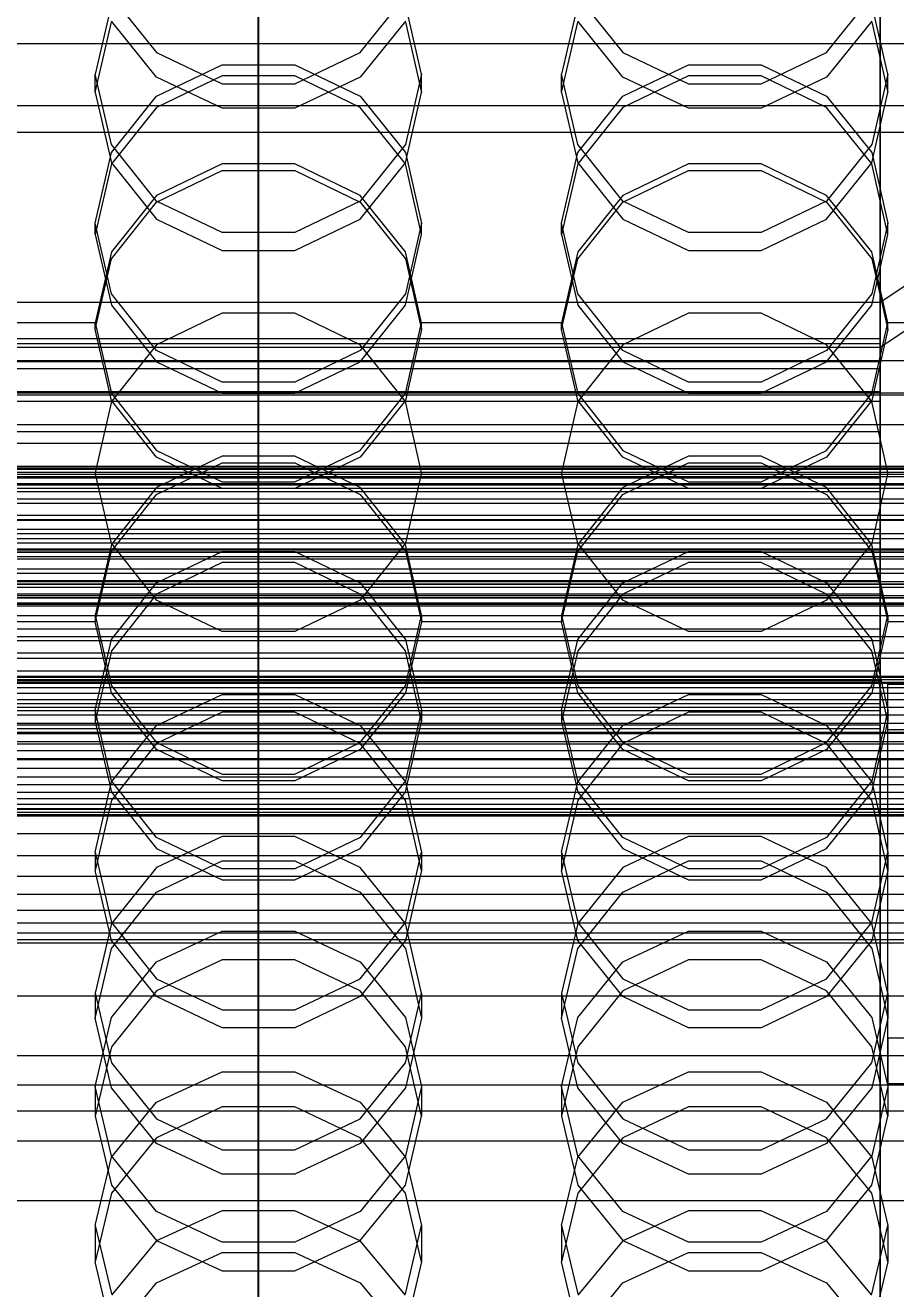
# Model space of a CAD drawing. Header units: millimetres. Extents: x -1970 to 34302, y -65268 to 6837.
# Drawn here: x 20 to 132, y -34380 to -34217.5 of the extents above; entities that cross this region are included whole.
import ezdxf

# ---------------------------------------------------------------- set-up
doc = ezdxf.new("R2010")
doc.units = ezdxf.units.MM
for name, color, linetype, lineweight in [('COTAS_O', 1, 'Continuous', 0), ('frontal_briquetadora', 7, 'Continuous', 0), ('frontal_C01', 7, 'Continuous', 0), ('frontal_C02', 7, 'Continuous', 0), ('frontal_tolva', 7, 'Continuous', 0)]:
    doc.layers.add(name, color=color, linetype=linetype, lineweight=lineweight)
doc.dimstyles.new('R19_100', dxfattribs={"dimtxt": 250, "dimasz": 150, "dimexe": 150, "dimexo": 80, "dimgap": 100, "dimtad": 1, "dimtih": 1, "dimtoh": 1, "dimdsep": 46, "dimcen": 0.09, "dimadec": 0, "dimazin": 0, "dimtfac": 1, "dimtdec": 4, "dimtofl": 0, "dimtmove": 0, "dimatfit": 3, "dimfxl": 1, "dimtolj": 1, "dimtzin": 0, "dimarcsym": 0})

# ---------------------------------------------------------------- blocks, each defined once
blk = doc.blocks.new('*D35')
at = {"layer": 'COTAS_O', "color": 0, "lineweight": -2, "transparency": 16777216}
for p, q in [((-1725, -34320), (-1725, -33550)), ((1725, -34320), (1725, -33550)), ((-1575, -33700), (1575, -33700))]:
    blk.add_line(p, q, dxfattribs=at)
at = {"layer": 'COTAS_O', "color": 0, "transparency": 16777216}
for points in [[(-1575, -33675), (-1575, -33725), (-1725, -33700)], [(1575, -33675), (1575, -33725), (1725, -33700)]]:
    blk.add_solid(points, dxfattribs=at)
at = {"layer": 'Defpoints', "color": 0, "transparency": 16777216}
for p in [(1725, -33700), (-1725, -34400), (1725, -34400)]:
    blk.add_point(p, dxfattribs=at)
blk = doc.blocks.new('*D38')
at = {"layer": 'COTAS_O', "color": 0, "lineweight": -2, "transparency": 16777216}
for p, q in [((-570, -33700), (200, -33700)), ((50, -34750), (50, -33850)), ((-570, -34900), (200, -34900))]:
    blk.add_line(p, q, dxfattribs=at)
at = {"layer": 'COTAS_O', "color": 0, "transparency": 16777216}
for points in [[(25, -33850), (75, -33850), (50, -33700)], [(25, -34750), (75, -34750), (50, -34900)]]:
    blk.add_solid(points, dxfattribs=at)
at = {"layer": 'Defpoints', "color": 0, "transparency": 16777216}
for p in [(-650, -33700), (50, -33700), (-650, -34900)]:
    blk.add_point(p, dxfattribs=at)
blk = doc.blocks.new('*D39')
at = {"layer": 'COTAS_O', "color": 0, "lineweight": -2, "transparency": 16777216}
for p, q in [((-650, -34820), (-650, -34050)), ((650, -34820), (650, -34050)), ((-500, -34200), (500, -34200))]:
    blk.add_line(p, q, dxfattribs=at)
at = {"layer": 'COTAS_O', "color": 0, "transparency": 16777216}
for points in [[(-500, -34175), (-500, -34225), (-650, -34200)], [(500, -34175), (500, -34225), (650, -34200)]]:
    blk.add_solid(points, dxfattribs=at)
at = {"layer": 'Defpoints', "color": 0, "transparency": 16777216}
for p in [(650, -34200), (-650, -34900), (650, -34900)]:
    blk.add_point(p, dxfattribs=at)

msp = doc.modelspace()

# ---------------------------------------------------------------- linework, layer by layer
at = {"layer": 'frontal_briquetadora'}
for p, q in [((31.08, -34213.765), (36.906, -34220.995)), ((63.094, -34220.995), (68.92, -34213.765)), ((91.08, -34213.765), (96.906, -34220.995)), ((123.094, -34220.995), (128.92, -34213.765)), ((31.08, -34214.781), (29, -34223.801)), ((71, -34223.801), (68.92, -34214.78)), ((91.08, -34214.781), (89, -34223.801)), ((131, -34223.801), (128.92, -34214.78)), ((29, -34226.151), (31.08, -34217.117)), ((36.907, -34224.156), (31.08, -34216.967)), ((68.92, -34216.967), (63.093, -34224.156)), ((68.92, -34217.117), (71, -34226.151)), ((89, -34226.151), (91.08, -34217.117)), ((96.907, -34224.156), (91.08, -34216.967)), ((128.92, -34216.967), (123.093, -34224.156)), ((128.92, -34217.117), (131, -34226.151)), ((36.906, -34220.995), (45.326, -34225.019)), ((54.674, -34225.019), (63.094, -34220.995)), ((96.906, -34220.995), (105.326, -34225.019)), ((114.674, -34225.019), (123.094, -34220.995)), ((31.08, -34232.849), (29, -34223.801)), ((29, -34226.151), (29, -34223.801)), ((36.906, -34226.61), (45.326, -34222.584)), ((45.327, -34224.011), (36.907, -34228.052)), ((45.326, -34222.584), (54.674, -34222.584)), ((54.673, -34224.011), (45.327, -34224.011)), ((63.093, -34228.052), (54.673, -34224.011)), ((54.674, -34222.584), (63.094, -34226.61)), ((71, -34223.801), (68.92, -34232.849)), ((71, -34226.151), (71, -34223.801)), ((91.08, -34232.849), (89, -34223.801)), ((89, -34226.151), (89, -34223.801)), ((96.906, -34226.61), (105.326, -34222.584)), ((105.327, -34224.011), (96.907, -34228.052)), ((105.326, -34222.584), (114.674, -34222.584)), ((114.673, -34224.011), (105.327, -34224.011)), ((123.093, -34228.052), (114.673, -34224.011)), ((114.674, -34222.584), (123.094, -34226.61)), ((131, -34223.801), (128.92, -34232.849)), ((131, -34226.151), (131, -34223.801)), ((45.327, -34228.146), (36.907, -34224.156)), ((45.326, -34225.019), (54.674, -34225.019)), ((63.093, -34224.156), (54.673, -34228.146)), ((105.327, -34228.146), (96.907, -34224.156)), ((105.326, -34225.019), (114.674, -34225.019)), ((123.093, -34224.156), (114.673, -34228.146)), ((29, -34226.151), (31.08, -34235.184)), ((31.08, -34233.872), (36.906, -34226.61)), ((63.094, -34226.61), (68.92, -34233.872)), ((68.92, -34235.184), (71, -34226.151)), ((89, -34226.151), (91.08, -34235.184)), ((91.08, -34233.872), (96.906, -34226.61)), ((123.094, -34226.61), (128.92, -34233.872)), ((128.92, -34235.184), (131, -34226.151)), ((36.907, -34228.052), (31.08, -34235.335)), ((54.673, -34228.146), (45.327, -34228.146)), ((68.92, -34235.335), (63.093, -34228.052)), ((96.907, -34228.052), (91.08, -34235.335)), ((114.673, -34228.146), (105.327, -34228.146)), ((128.92, -34235.335), (123.093, -34228.052)), ((36.906, -34240.124), (31.08, -34232.849)), ((68.92, -34232.849), (63.094, -34240.124)), ((96.906, -34240.124), (91.08, -34232.849)), ((128.92, -34232.849), (123.094, -34240.124)), ((29, -34242.945), (31.08, -34233.872)), ((31.08, -34235.335), (29, -34244.416)), ((31.08, -34235.184), (36.907, -34242.429)), ((45.326, -34235.331), (36.906, -34239.371)), ((54.674, -34235.331), (45.326, -34235.331)), ((63.094, -34239.371), (54.674, -34235.331)), ((63.093, -34242.429), (68.92, -34235.184)), ((68.92, -34233.872), (71, -34242.945)), ((71, -34244.416), (68.92, -34235.335)), ((89, -34242.945), (91.08, -34233.872)), ((91.08, -34235.335), (89, -34244.416)), ((91.08, -34235.184), (96.907, -34242.429)), ((105.326, -34235.331), (96.906, -34239.371)), ((114.674, -34235.331), (105.326, -34235.331)), ((123.094, -34239.371), (114.674, -34235.331)), ((123.093, -34242.429), (128.92, -34235.184)), ((128.92, -34233.872), (131, -34242.945)), ((131, -34244.416), (128.92, -34235.335)), ((36.907, -34240.238), (45.327, -34236.188)), ((45.327, -34236.188), (54.673, -34236.188)), ((54.673, -34236.188), (63.093, -34240.238)), ((96.907, -34240.238), (105.327, -34236.188)), ((105.327, -34236.188), (114.673, -34236.188)), ((114.673, -34236.188), (123.093, -34240.238)), ((36.906, -34239.371), (31.08, -34246.657)), ((31.08, -34247.536), (36.907, -34240.238)), ((45.326, -34244.169), (36.906, -34240.124)), ((63.094, -34240.124), (54.674, -34244.169)), ((63.093, -34240.238), (68.92, -34247.536)), ((68.92, -34246.657), (63.094, -34239.371)), ((96.906, -34239.371), (91.08, -34246.657)), ((91.08, -34247.536), (96.907, -34240.238)), ((105.326, -34244.169), (96.906, -34240.124)), ((123.094, -34240.124), (114.674, -34244.169)), ((123.093, -34240.238), (128.92, -34247.536)), ((128.92, -34246.657), (123.094, -34239.371)), ((31.08, -34252.035), (29, -34242.945)), ((29, -34244.416), (29, -34242.945)), ((36.907, -34242.429), (45.327, -34246.449)), ((54.673, -34246.449), (63.093, -34242.429)), ((71, -34242.945), (68.92, -34252.036)), ((71, -34244.416), (71, -34242.945)), ((91.08, -34252.035), (89, -34242.945)), ((89, -34244.416), (89, -34242.945)), ((96.907, -34242.429), (105.327, -34246.449)), ((114.673, -34246.449), (123.093, -34242.429)), ((131, -34242.945), (128.92, -34252.036)), ((131, -34244.416), (131, -34242.945)), ((29, -34244.416), (31.08, -34253.497)), ((54.674, -34244.169), (45.326, -34244.169)), ((68.92, -34253.497), (71, -34244.416)), ((89, -34244.416), (91.08, -34253.497)), ((114.674, -34244.169), (105.326, -34244.169)), ((128.92, -34253.497), (131, -34244.416)), ((31.08, -34246.657), (29, -34255.753)), ((45.327, -34246.449), (54.673, -34246.449)), ((71, -34255.753), (68.92, -34246.657)), ((91.08, -34246.657), (89, -34255.753)), ((105.327, -34246.449), (114.673, -34246.449)), ((131, -34255.753), (128.92, -34246.657)), ((29, -34256.636), (31.08, -34247.536)), ((68.92, -34247.536), (71, -34256.636)), ((89, -34256.636), (91.08, -34247.536)), ((128.92, -34247.536), (131, -34256.636)), ((36.906, -34259.336), (31.08, -34252.035)), ((68.92, -34252.036), (63.094, -34259.336)), ((96.906, -34259.336), (91.08, -34252.035)), ((128.92, -34252.036), (123.094, -34259.336)), ((31.08, -34253.497), (36.907, -34260.779)), ((45.326, -34254.527), (36.906, -34258.582)), ((54.674, -34254.527), (45.326, -34254.527)), ((63.094, -34258.582), (54.674, -34254.527)), ((63.093, -34260.779), (68.92, -34253.497)), ((91.08, -34253.497), (96.907, -34260.779)), ((105.326, -34254.527), (96.906, -34258.582)), ((114.674, -34254.527), (105.326, -34254.527)), ((123.094, -34258.582), (114.674, -34254.527)), ((123.093, -34260.779), (128.92, -34253.497)), ((29, -34255.753), (11, -34255.753)), ((29, -34256.636), (29, -34255.753)), ((29, -34255.753), (31.08, -34264.86)), ((68.92, -34264.86), (71, -34255.753)), ((71, -34256.636), (71, -34255.753)), ((89, -34255.753), (71, -34255.753)), ((89, -34256.636), (89, -34255.753)), ((89, -34255.753), (91.08, -34264.86)), ((128.92, -34264.86), (131, -34255.753)), ((131, -34256.636), (131, -34255.753)), ((149, -34255.753), (131, -34255.753)), ((31.08, -34265.737), (29, -34256.636)), ((71, -34256.636), (68.92, -34265.737)), ((91.08, -34265.737), (89, -34256.636)), ((131, -34256.636), (128.92, -34265.737)), ((36.906, -34258.582), (31.08, -34265.888)), ((45.326, -34263.393), (36.906, -34259.336)), ((63.094, -34259.336), (54.674, -34263.393)), ((68.92, -34265.888), (63.094, -34258.582)), ((96.906, -34258.582), (91.08, -34265.888)), ((105.326, -34263.393), (96.906, -34259.336)), ((123.094, -34259.336), (114.674, -34263.393)), ((128.92, -34265.888), (123.094, -34258.582)), ((-160, -34260.611), (200, -34260.611)), ((36.907, -34260.779), (45.327, -34264.821)), ((54.673, -34264.821), (63.093, -34260.779)), ((96.907, -34260.779), (105.327, -34264.821)), ((114.673, -34264.821), (123.093, -34260.779)), ((54.674, -34263.393), (45.326, -34263.393)), ((114.674, -34263.393), (105.326, -34263.393)), ((-160, -34265.027), (200, -34265.027)), ((31.08, -34265.888), (29, -34275)), ((31.08, -34264.86), (36.906, -34272.168)), ((36.907, -34273.035), (31.08, -34265.737)), ((45.327, -34264.821), (54.673, -34264.821)), ((68.92, -34265.737), (63.093, -34273.035)), ((63.094, -34272.168), (68.92, -34264.86)), ((71, -34275), (68.92, -34265.888)), ((91.08, -34265.888), (89, -34275)), ((91.08, -34264.86), (96.906, -34272.168)), ((96.907, -34273.035), (91.08, -34265.737)), ((105.327, -34264.821), (114.673, -34264.821)), ((128.92, -34265.737), (123.093, -34273.035)), ((123.094, -34272.168), (128.92, -34264.86)), ((131, -34275), (128.92, -34265.888)), ((200, -34268.884), (-160, -34268.884)), ((36.906, -34272.168), (45.326, -34276.228)), ((54.674, -34276.228), (63.094, -34272.168)), ((96.906, -34272.168), (105.326, -34276.228)), ((114.674, -34276.228), (123.094, -34272.168)), ((36.906, -34277.832), (45.326, -34273.772)), ((45.327, -34272.915), (36.907, -34276.965)), ((45.327, -34277.085), (36.907, -34273.035)), ((45.326, -34273.772), (54.674, -34273.772)), ((54.673, -34272.915), (45.327, -34272.915)), ((63.093, -34276.965), (54.673, -34272.915)), ((63.093, -34273.035), (54.673, -34277.085)), ((54.674, -34273.772), (63.094, -34277.832)), ((96.906, -34277.832), (105.326, -34273.772)), ((105.327, -34272.915), (96.907, -34276.965)), ((105.327, -34277.085), (96.907, -34273.035)), ((105.326, -34273.772), (114.674, -34273.772)), ((114.673, -34272.915), (105.327, -34272.915)), ((123.093, -34276.965), (114.673, -34272.915)), ((123.093, -34273.035), (114.673, -34277.085)), ((114.674, -34273.772), (123.094, -34277.832)), ((200, -34275), (-160, -34275)), ((29, -34275), (11, -34275)), ((31.08, -34284.112), (29, -34275)), ((71, -34275), (68.92, -34284.112)), ((89, -34275), (71, -34275)), ((91.08, -34284.112), (89, -34275)), ((131, -34275), (128.92, -34284.112)), ((149, -34275), (131, -34275)), ((36.907, -34276.965), (31.08, -34284.263)), ((45.326, -34276.228), (54.674, -34276.228)), ((54.673, -34277.085), (45.327, -34277.085)), ((68.92, -34284.263), (63.093, -34276.965)), ((96.907, -34276.965), (91.08, -34284.263)), ((105.326, -34276.228), (114.674, -34276.228)), ((114.673, -34277.085), (105.327, -34277.085)), ((128.92, -34284.263), (123.093, -34276.965)), ((31.08, -34285.14), (36.906, -34277.832)), ((63.094, -34277.832), (68.92, -34285.14)), ((91.08, -34285.14), (96.906, -34277.832)), ((123.094, -34277.832), (128.92, -34285.14)), ((200, -34281.116), (-160, -34281.116)), ((36.906, -34291.418), (31.08, -34284.112)), ((68.92, -34284.112), (63.094, -34291.418)), ((96.906, -34291.418), (91.08, -34284.112)), ((128.92, -34284.112), (123.094, -34291.418)), ((-160, -34284.973), (200, -34284.973)), ((31.08, -34284.263), (29, -34293.364)), ((29, -34294.247), (31.08, -34285.14)), ((36.907, -34289.221), (45.327, -34285.179)), ((45.327, -34285.179), (54.673, -34285.179)), ((54.673, -34285.179), (63.093, -34289.221)), ((71, -34293.364), (68.92, -34284.263)), ((68.92, -34285.14), (71, -34294.247)), ((91.08, -34284.263), (89, -34293.364)), ((89, -34294.247), (91.08, -34285.14)), ((96.907, -34289.221), (105.327, -34285.179)), ((105.327, -34285.179), (114.673, -34285.179)), ((114.673, -34285.179), (123.093, -34289.221)), ((131, -34293.364), (128.92, -34284.263)), ((128.92, -34285.14), (131, -34294.247)), ((45.326, -34286.607), (36.906, -34290.664)), ((54.674, -34286.607), (45.326, -34286.607)), ((63.094, -34290.664), (54.674, -34286.607)), ((105.326, -34286.607), (96.906, -34290.664)), ((114.674, -34286.607), (105.326, -34286.607)), ((123.094, -34290.664), (114.674, -34286.607)), ((-160, -34289.389), (200, -34289.389)), ((31.08, -34296.503), (36.907, -34289.221)), ((36.906, -34290.664), (31.08, -34297.965)), ((63.093, -34289.221), (68.92, -34296.503)), ((68.92, -34297.964), (63.094, -34290.664)), ((91.08, -34296.503), (96.907, -34289.221)), ((96.906, -34290.664), (91.08, -34297.965)), ((123.093, -34289.221), (128.92, -34296.503)), ((128.92, -34297.964), (123.094, -34290.664)), ((45.326, -34295.473), (36.906, -34291.418)), ((63.094, -34291.418), (54.674, -34295.473)), ((105.326, -34295.473), (96.906, -34291.418)), ((123.094, -34291.418), (114.674, -34295.473)), ((29, -34293.364), (29, -34294.247)), ((29, -34293.364), (31.08, -34302.464)), ((68.92, -34302.464), (71, -34293.364)), ((71, -34293.364), (71, -34294.247)), ((89, -34293.364), (89, -34294.247)), ((89, -34293.364), (91.08, -34302.464)), ((128.92, -34302.464), (131, -34293.364)), ((131, -34293.364), (131, -34294.247)), ((29, -34294.247), (11, -34294.247)), ((31.08, -34303.343), (29, -34294.247)), ((54.674, -34295.473), (45.326, -34295.473)), ((71, -34294.247), (68.92, -34303.343)), ((89, -34294.247), (71, -34294.247)), ((91.08, -34303.343), (89, -34294.247)), ((114.674, -34295.473), (105.326, -34295.473)), ((131, -34294.247), (128.92, -34303.343)), ((149, -34294.247), (131, -34294.247)), ((29, -34305.584), (31.08, -34296.503)), ((68.92, -34296.503), (71, -34305.584)), ((89, -34305.584), (91.08, -34296.503)), ((128.92, -34296.503), (131, -34305.584)), ((31.08, -34297.965), (29, -34307.055)), ((71, -34307.055), (68.92, -34297.964)), ((91.08, -34297.965), (89, -34307.055)), ((131, -34307.055), (128.92, -34297.964)), ((31.08, -34302.464), (36.907, -34309.762)), ((36.906, -34310.629), (31.08, -34303.343)), ((36.907, -34307.571), (45.327, -34303.551)), ((45.327, -34303.551), (54.673, -34303.551)), ((54.673, -34303.551), (63.093, -34307.571)), ((63.093, -34309.762), (68.92, -34302.464)), ((68.92, -34303.343), (63.094, -34310.629)), ((91.08, -34302.464), (96.907, -34309.762)), ((96.906, -34310.629), (91.08, -34303.343)), ((96.907, -34307.571), (105.327, -34303.551)), ((105.327, -34303.551), (114.673, -34303.551)), ((114.673, -34303.551), (123.093, -34307.571)), ((123.093, -34309.762), (128.92, -34302.464)), ((128.92, -34303.343), (123.094, -34310.629)), ((29, -34305.584), (29, -34307.055)), ((31.08, -34314.665), (29, -34305.584)), ((45.326, -34305.831), (36.906, -34309.876)), ((54.674, -34305.831), (45.326, -34305.831)), ((63.094, -34309.876), (54.674, -34305.831)), ((71, -34305.584), (68.92, -34314.665)), ((71, -34305.584), (71, -34307.055)), ((89, -34305.584), (89, -34307.055)), ((91.08, -34314.665), (89, -34305.584)), ((105.326, -34305.831), (96.906, -34309.876)), ((114.674, -34305.831), (105.326, -34305.831)), ((123.094, -34309.876), (114.674, -34305.831)), ((131, -34305.584), (128.92, -34314.665)), ((131, -34305.584), (131, -34307.055)), ((29, -34307.055), (31.08, -34316.128)), ((31.08, -34314.816), (36.907, -34307.571)), ((63.093, -34307.571), (68.92, -34314.816)), ((68.92, -34316.128), (71, -34307.055)), ((89, -34307.055), (91.08, -34316.128)), ((91.08, -34314.816), (96.907, -34307.571)), ((123.093, -34307.571), (128.92, -34314.816)), ((128.92, -34316.128), (131, -34307.055)), ((36.906, -34309.876), (31.08, -34317.151)), ((36.907, -34309.762), (45.327, -34313.812)), ((54.673, -34313.812), (63.093, -34309.762)), ((68.92, -34317.151), (63.094, -34309.876)), ((96.906, -34309.876), (91.08, -34317.151)), ((96.907, -34309.762), (105.327, -34313.812)), ((114.673, -34313.812), (123.093, -34309.762)), ((128.92, -34317.151), (123.094, -34309.876)), ((45.326, -34314.669), (36.906, -34310.629)), ((63.094, -34310.629), (54.674, -34314.669)), ((105.326, -34314.669), (96.906, -34310.629)), ((123.094, -34310.629), (114.674, -34314.669)), ((29, -34323.849), (31.08, -34314.816)), ((36.907, -34321.948), (31.08, -34314.665)), ((54.674, -34314.669), (45.326, -34314.669)), ((45.327, -34313.812), (54.673, -34313.812)), ((68.92, -34314.665), (63.093, -34321.948)), ((68.92, -34314.816), (71, -34323.849)), ((89, -34323.849), (91.08, -34314.816)), ((96.907, -34321.948), (91.08, -34314.665)), ((114.674, -34314.669), (105.326, -34314.669)), ((105.327, -34313.812), (114.673, -34313.812)), ((128.92, -34314.665), (123.093, -34321.948)), ((128.92, -34314.816), (131, -34323.849)), ((31.08, -34316.128), (36.906, -34323.39)), ((63.094, -34323.39), (68.92, -34316.128)), ((91.08, -34316.128), (96.906, -34323.39)), ((123.094, -34323.39), (128.92, -34316.128)), ((31.08, -34317.151), (29, -34326.199)), ((71, -34326.199), (68.92, -34317.151)), ((91.08, -34317.151), (89, -34326.199)), ((131, -34326.199), (128.92, -34317.151)), ((45.327, -34321.854), (36.907, -34325.844)), ((45.327, -34325.989), (36.907, -34321.948)), ((54.673, -34321.854), (45.327, -34321.854)), ((63.093, -34325.844), (54.673, -34321.854)), ((63.093, -34321.948), (54.673, -34325.989)), ((105.327, -34321.854), (96.907, -34325.844)), ((105.327, -34325.989), (96.907, -34321.948)), ((114.673, -34321.854), (105.327, -34321.854)), ((123.093, -34325.844), (114.673, -34321.854)), ((123.093, -34321.948), (114.673, -34325.989)), ((29, -34323.849), (29, -34326.199)), ((29, -34323.849), (31.08, -34332.883)), ((36.906, -34323.39), (45.326, -34327.416)), ((54.674, -34327.416), (63.094, -34323.39)), ((68.92, -34332.883), (71, -34323.849)), ((71, -34323.849), (71, -34326.199)), ((89, -34323.849), (89, -34326.199)), ((89, -34323.849), (91.08, -34332.883)), ((96.906, -34323.39), (105.326, -34327.416)), ((114.674, -34327.416), (123.094, -34323.39)), ((128.92, -34332.883), (131, -34323.849)), ((131, -34323.849), (131, -34326.199)), ((31.08, -34335.219), (29, -34326.199)), ((36.907, -34325.844), (31.08, -34333.033)), ((36.906, -34329.005), (45.326, -34324.981)), ((45.326, -34324.981), (54.674, -34324.981)), ((54.673, -34325.989), (45.327, -34325.989)), ((54.674, -34324.981), (63.094, -34329.005)), ((68.92, -34333.033), (63.093, -34325.844)), ((71, -34326.199), (68.92, -34335.22)), ((91.08, -34335.219), (89, -34326.199)), ((96.907, -34325.844), (91.08, -34333.033)), ((96.906, -34329.005), (105.326, -34324.981)), ((105.326, -34324.981), (114.674, -34324.981)), ((114.673, -34325.989), (105.327, -34325.989)), ((114.674, -34324.981), (123.094, -34329.005)), ((128.92, -34333.033), (123.093, -34325.844)), ((131, -34326.199), (128.92, -34335.22)), ((45.326, -34327.416), (54.674, -34327.416)), ((105.326, -34327.416), (114.674, -34327.416)), ((31.08, -34336.235), (36.906, -34329.005)), ((63.094, -34329.005), (68.92, -34336.235)), ((91.08, -34336.235), (96.906, -34329.005)), ((123.094, -34329.005), (128.92, -34336.235)), ((31.08, -34332.883), (36.907, -34340.127)), ((63.093, -34340.127), (68.92, -34332.883)), ((91.08, -34332.883), (96.907, -34340.127)), ((123.093, -34340.127), (128.92, -34332.883)), ((31.08, -34333.033), (29, -34341.997)), ((36.907, -34337.96), (45.327, -34333.996)), ((45.327, -34333.996), (54.673, -34333.996)), ((54.673, -34333.996), (63.093, -34337.96)), ((71, -34341.997), (68.92, -34333.033)), ((91.08, -34333.033), (89, -34341.997)), ((96.907, -34337.96), (105.327, -34333.996)), ((105.327, -34333.996), (114.673, -34333.996)), ((114.673, -34333.996), (123.093, -34337.96)), ((131, -34341.997), (128.92, -34333.033)), ((36.906, -34342.432), (31.08, -34335.219)), ((68.92, -34335.22), (63.094, -34342.432)), ((96.906, -34342.432), (91.08, -34335.219)), ((128.92, -34335.22), (123.094, -34342.432)), ((29, -34345.219), (31.08, -34336.235)), ((45.326, -34337.684), (36.906, -34341.688)), ((54.674, -34337.684), (45.326, -34337.684)), ((63.094, -34341.688), (54.674, -34337.684)), ((68.92, -34336.235), (71, -34345.219)), ((89, -34345.219), (91.08, -34336.235)), ((105.326, -34337.684), (96.906, -34341.688)), ((114.674, -34337.684), (105.326, -34337.684)), ((123.094, -34341.688), (114.674, -34337.684)), ((128.92, -34336.235), (131, -34345.219)), ((31.08, -34345.102), (36.907, -34337.96)), ((63.093, -34337.96), (68.92, -34345.102)), ((91.08, -34345.102), (96.907, -34337.96)), ((123.093, -34337.96), (128.92, -34345.102)), ((36.907, -34340.127), (45.327, -34344.148)), ((54.673, -34344.148), (63.093, -34340.127)), ((96.907, -34340.127), (105.327, -34344.148)), ((114.673, -34344.148), (123.093, -34340.127)), ((29, -34341.997), (29, -34345.219)), ((29, -34341.997), (31.08, -34350.961)), ((36.906, -34341.688), (31.08, -34348.879)), ((45.326, -34346.427), (36.906, -34342.432)), ((63.094, -34342.432), (54.674, -34346.427)), ((68.92, -34348.879), (63.094, -34341.688)), ((68.92, -34350.961), (71, -34341.997)), ((71, -34341.997), (71, -34345.219)), ((89, -34341.997), (89, -34345.219)), ((89, -34341.997), (91.08, -34350.961)), ((96.906, -34341.688), (91.08, -34348.879)), ((105.326, -34346.427), (96.906, -34342.432)), ((123.094, -34342.432), (114.674, -34346.427)), ((128.92, -34348.879), (123.094, -34341.688)), ((128.92, -34350.961), (131, -34341.997)), ((131, -34341.997), (131, -34345.219)), ((45.327, -34344.148), (54.673, -34344.148)), ((105.327, -34344.148), (114.673, -34344.148)), ((29, -34354.009), (31.08, -34345.102)), ((31.08, -34354.166), (29, -34345.219)), ((68.92, -34345.102), (71, -34354.009)), ((71, -34345.219), (68.92, -34354.166)), ((89, -34354.009), (91.08, -34345.102)), ((91.08, -34354.166), (89, -34345.219)), ((128.92, -34345.102), (131, -34354.009)), ((131, -34345.219), (128.92, -34354.166)), ((54.674, -34346.427), (45.326, -34346.427)), ((114.674, -34346.427), (105.326, -34346.427)), ((31.08, -34348.879), (29, -34357.809)), ((71, -34357.809), (68.92, -34348.879)), ((91.08, -34348.879), (89, -34357.809)), ((131, -34357.809), (128.92, -34348.879)), ((31.08, -34350.961), (36.907, -34358.15)), ((36.907, -34356.004), (45.327, -34352.087)), ((45.327, -34352.087), (54.673, -34352.087)), ((54.673, -34352.087), (63.093, -34356.004)), ((63.093, -34358.15), (68.92, -34350.961)), ((91.08, -34350.961), (96.907, -34358.15)), ((96.907, -34356.004), (105.327, -34352.087)), ((105.327, -34352.087), (114.673, -34352.087)), ((114.673, -34352.087), (123.093, -34356.004)), ((123.093, -34358.15), (128.92, -34350.961)), ((29, -34354.009), (29, -34357.809)), ((31.08, -34362.915), (29, -34354.009)), ((71, -34354.009), (68.92, -34362.915)), ((71, -34354.009), (71, -34357.809)), ((89, -34354.009), (89, -34357.809)), ((91.08, -34362.915), (89, -34354.009)), ((131, -34354.009), (128.92, -34362.915)), ((131, -34354.009), (131, -34357.809)), ((36.906, -34361.311), (31.08, -34354.166)), ((68.92, -34354.166), (63.094, -34361.311)), ((96.906, -34361.311), (91.08, -34354.166)), ((128.92, -34354.166), (123.094, -34361.311)), ((31.08, -34363.062), (36.907, -34356.004)), ((45.326, -34356.608), (36.906, -34360.574)), ((54.674, -34356.608), (45.326, -34356.608)), ((63.094, -34360.574), (54.674, -34356.608)), ((63.093, -34356.004), (68.92, -34363.062)), ((91.08, -34363.062), (96.907, -34356.004)), ((105.326, -34356.608), (96.906, -34360.574)), ((114.674, -34356.608), (105.326, -34356.608)), ((123.094, -34360.574), (114.674, -34356.608)), ((123.093, -34356.004), (128.92, -34363.062)), ((29, -34357.809), (31.08, -34366.693)), ((36.907, -34358.15), (45.327, -34362.14)), ((54.673, -34362.14), (63.093, -34358.15)), ((68.92, -34366.693), (71, -34357.809)), ((89, -34357.809), (91.08, -34366.693)), ((96.907, -34358.15), (105.327, -34362.14)), ((114.673, -34362.14), (123.093, -34358.15)), ((128.92, -34366.693), (131, -34357.809)), ((36.906, -34360.574), (31.08, -34367.693)), ((68.92, -34367.692), (63.094, -34360.574)), ((96.906, -34360.574), (91.08, -34367.693)), ((128.92, -34367.692), (123.094, -34360.574)), ((45.326, -34365.266), (36.906, -34361.311)), ((45.327, -34362.14), (54.673, -34362.14)), ((63.094, -34361.311), (54.674, -34365.266)), ((105.326, -34365.266), (96.906, -34361.311)), ((105.327, -34362.14), (114.673, -34362.14)), ((123.094, -34361.311), (114.674, -34365.266)), ((29, -34371.863), (31.08, -34363.062)), ((36.907, -34370.057), (31.08, -34362.915)), ((68.92, -34362.915), (63.093, -34370.057)), ((68.92, -34363.062), (71, -34371.863)), ((89, -34371.863), (91.08, -34363.062)), ((96.907, -34370.057), (91.08, -34362.915)), ((128.92, -34362.915), (123.093, -34370.057)), ((128.92, -34363.062), (131, -34371.863)), ((54.674, -34365.266), (45.326, -34365.266)), ((114.674, -34365.266), (105.326, -34365.266)), ((31.08, -34366.693), (36.906, -34373.784)), ((63.094, -34373.784), (68.92, -34366.693)), ((91.08, -34366.693), (96.906, -34373.784)), ((123.094, -34373.784), (128.92, -34366.693)), ((31.08, -34367.693), (29, -34376.522)), ((71, -34376.522), (68.92, -34367.692)), ((91.08, -34367.693), (89, -34376.522)), ((131, -34376.522), (128.92, -34367.692)), ((45.327, -34369.992), (36.907, -34373.853)), ((45.327, -34374.021), (36.907, -34370.057)), ((54.673, -34369.992), (45.327, -34369.992)), ((63.093, -34373.853), (54.673, -34369.992)), ((63.093, -34370.057), (54.673, -34374.021)), ((105.327, -34369.992), (96.907, -34373.853)), ((105.327, -34374.021), (96.907, -34370.057)), ((114.673, -34369.992), (105.327, -34369.992)), ((123.093, -34373.853), (114.673, -34369.992)), ((123.093, -34370.057), (114.673, -34374.021)), ((29, -34371.863), (29, -34376.522)), ((29, -34371.863), (31.08, -34380.664)), ((68.92, -34380.664), (71, -34371.863)), ((71, -34371.863), (71, -34376.522)), ((89, -34371.863), (89, -34376.522)), ((89, -34371.863), (91.08, -34380.664)), ((128.92, -34380.664), (131, -34371.863)), ((131, -34371.863), (131, -34376.522)), ((36.907, -34373.853), (31.08, -34380.809)), ((36.906, -34373.784), (45.326, -34377.708)), ((54.673, -34374.021), (45.327, -34374.021)), ((54.674, -34377.708), (63.094, -34373.784)), ((68.92, -34380.809), (63.093, -34373.853)), ((96.907, -34373.853), (91.08, -34380.809)), ((96.906, -34373.784), (105.326, -34377.708)), ((114.673, -34374.021), (105.327, -34374.021)), ((114.674, -34377.708), (123.094, -34373.784)), ((128.92, -34380.809), (123.093, -34373.853)), ((31.08, -34385.296), (29, -34376.522)), ((36.906, -34379.254), (45.326, -34375.335)), ((45.326, -34375.335), (54.674, -34375.335)), ((54.674, -34375.335), (63.094, -34379.254)), ((71, -34376.522), (68.92, -34385.296)), ((91.08, -34385.296), (89, -34376.522)), ((96.906, -34379.254), (105.326, -34375.335)), ((105.326, -34375.335), (114.674, -34375.335)), ((114.674, -34375.335), (123.094, -34379.254)), ((131, -34376.522), (128.92, -34385.296)), ((45.326, -34377.708), (54.674, -34377.708)), ((105.326, -34377.708), (114.674, -34377.708)), ((31.08, -34386.283), (36.906, -34379.254)), ((63.094, -34379.254), (68.92, -34386.283)), ((91.08, -34386.283), (96.906, -34379.254)), ((123.094, -34379.254), (128.92, -34386.283))]:
    msp.add_line(p, q, dxfattribs=at)
at = {"layer": 'frontal_C01'}
for p, q in [((130, -34428.251), (130, -34116.064)), ((130, -34121.752), (130, -34433.939)), ((425, -34219.883), (-425, -34219.883)), ((-450, -34227.809), (450, -34227.809)), ((-425, -34231.251), (425, -34231.251)), ((-311.15, -34284.83), (311.15, -34284.83)), ((-311.15, -34285.272), (311.15, -34285.272)), ((-311.15, -34286.115), (311.15, -34286.115)), ((-311.15, -34287.412), (311.15, -34287.412)), ((-311.15, -34289.04), (311.15, -34289.04)), ((-311.15, -34291.103), (311.15, -34291.103)), ((-311.15, -34293.405), (311.15, -34293.405)), ((-311.15, -34296.094), (311.15, -34296.094)), ((-311.15, -34298.913), (311.15, -34298.913)), ((-440, -34301.196), (440, -34301.196)), ((-440, -34301.353), (440, -34301.353)), ((-440, -34301.652), (440, -34301.652)), ((311.15, -34302.045), (-311.15, -34302.045)), ((-440, -34302.111), (440, -34302.111)), ((-440, -34302.688), (440, -34302.688)), ((-440, -34303.419), (440, -34303.419)), ((-440, -34304.235), (440, -34304.235)), ((-440, -34305.188), (440, -34305.188)), ((-311.15, -34305.189), (311.15, -34305.189)), ((-440, -34306.186), (440, -34306.186)), ((440, -34307.296), (-440, -34307.296)), ((-440, -34308.41), (440, -34308.41)), ((-311.15, -34308.55), (311.15, -34308.55)), ((-440, -34309.601), (440, -34309.601)), ((-440, -34310.754), (440, -34310.754)), ((-311.15, -34311.805), (311.15, -34311.805)), ((-440, -34311.945), (440, -34311.945)), ((-440, -34313.059), (440, -34313.059)), ((-440, -34314.169), (440, -34314.169)), ((-440, -34315.168), (440, -34315.168)), ((-440, -34316.121), (440, -34316.121)), ((-311.15, -34315.166), (311.15, -34315.166)), ((-440, -34316.936), (440, -34316.936)), ((-440, -34317.668), (440, -34317.668)), ((-440, -34318.244), (440, -34318.244)), ((-311.15, -34318.31), (311.15, -34318.31)), ((-440, -34318.704), (440, -34318.704)), ((-440, -34319.002), (440, -34319.002)), ((-440, -34319.159), (440, -34319.159)), ((-311.15, -34321.442), (311.15, -34321.442)), ((-311.15, -34324.261), (311.15, -34324.261)), ((-311.15, -34326.951), (311.15, -34326.951)), ((-311.15, -34329.252), (311.15, -34329.252)), ((-311.15, -34331.316), (311.15, -34331.316)), ((-311.15, -34332.943), (311.15, -34332.943)), ((-311.15, -34334.241), (311.15, -34334.241)), ((-311.15, -34335.083), (311.15, -34335.083)), ((-311.15, -34335.526), (311.15, -34335.526))]:
    msp.add_line(p, q, dxfattribs=at)
at = {"layer": 'frontal_C02'}
for p, q in [((130, -34253.153), (130, -33968.332)), ((130, -33974.073), (130, -34258.894)), ((228.298, -34187.295), (130, -34253.153)), ((130, -34258.894), (228.298, -34193.036)), ((130, -34253.153), (0, -34253.153)), ((130, -34537.975), (130, -34253.153)), ((-130, -34257.801), (130, -34257.801)), ((130, -34258.437), (130, -34257.801)), ((130, -34257.801), (130, -34258.895)), ((-130, -34258.437), (130, -34258.437)), ((-130, -34258.895), (130, -34258.895)), ((0, -34258.894), (130, -34258.894)), ((130, -34260.76), (130, -34258.437)), ((130, -34258.894), (130, -34543.716)), ((130, -34258.895), (130, -34261.644)), ((-130, -34260.76), (130, -34260.76)), ((130, -34264.611), (130, -34260.76)), ((-130, -34261.644), (130, -34261.644)), ((130, -34261.644), (130, -34265.861)), ((-130, -34264.611), (130, -34264.611)), ((130, -34269.728), (130, -34264.611)), ((-450, -34264.768), (450, -34264.768)), ((-130, -34265.861), (130, -34265.861)), ((130, -34265.861), (130, -34271.258)), ((-130, -34269.728), (130, -34269.728)), ((130, -34275.762), (130, -34269.728)), ((-130, -34271.258), (130, -34271.258)), ((130, -34271.258), (130, -34277.469)), ((-148, -34274.191), (148, -34274.191)), ((-148, -34274.416), (148, -34274.416)), ((-148, -34274.578), (148, -34274.578)), ((-148, -34275.239), (148, -34275.239)), ((-148, -34275.553), (148, -34275.553)), ((130, -34275.762), (-130, -34275.762)), ((130, -34282.302), (130, -34275.762)), ((450, -34276.459), (-450, -34276.459)), ((-148, -34276.604), (148, -34276.604)), ((-148, -34277.047), (148, -34277.047)), ((-130, -34277.469), (130, -34277.469)), ((130, -34277.469), (130, -34284.069)), ((-148, -34278.417), (148, -34278.417)), ((-148, -34278.959), (148, -34278.959)), ((148, -34280.555), (-148, -34280.555)), ((-148, -34281.16), (148, -34281.16)), ((-130, -34282.302), (130, -34282.302)), ((130, -34288.902), (130, -34282.302)), ((-148, -34282.872), (148, -34282.872)), ((-148, -34283.499), (148, -34283.499)), ((-130, -34284.069), (130, -34284.069)), ((130, -34284.069), (130, -34290.609)), ((-148, -34285.211), (148, -34285.211)), ((-148, -34285.816), (148, -34285.816)), ((-148, -34287.412), (148, -34287.412)), ((-148, -34287.954), (148, -34287.954)), ((-130, -34288.902), (130, -34288.902)), ((130, -34295.113), (130, -34288.902)), ((-148, -34289.324), (148, -34289.324)), ((-148, -34289.767), (148, -34289.767)), ((-130, -34290.609), (130, -34290.609)), ((130, -34290.609), (130, -34296.643)), ((-148, -34290.818), (148, -34290.818)), ((-148, -34291.132), (148, -34291.132)), ((-148, -34291.793), (148, -34291.793)), ((-148, -34291.955), (148, -34291.955)), ((-148, -34292.18), (148, -34292.18)), ((-130, -34295.113), (130, -34295.113)), ((130, -34300.51), (130, -34295.113)), ((-130, -34296.643), (130, -34296.643)), ((130, -34296.643), (130, -34301.76)), ((450, -34298.24), (-450, -34298.24)), ((-130, -34300.51), (130, -34300.51)), ((-130, -34301.76), (130, -34301.76)), ((130, -34304.727), (130, -34300.51)), ((130, -34301.76), (130, -34305.611)), ((131, -34308.104), (131, -34302.259)), ((131, -34302.259), (149, -34302.259)), ((131, -34347.78), (131, -34302.259)), ((-130, -34304.727), (130, -34304.727)), ((130, -34307.476), (130, -34304.727)), ((-130, -34305.611), (130, -34305.611)), ((130, -34305.611), (130, -34307.934)), ((-130, -34307.476), (130, -34307.476)), ((-130, -34307.934), (130, -34307.934)), ((-130, -34308.57), (130, -34308.57)), ((130, -34308.57), (130, -34307.476)), ((130, -34307.934), (130, -34308.57)), ((149, -34308.104), (131, -34308.104)), ((131, -34353.626), (131, -34308.104)), ((-450, -34309.931), (450, -34309.931)), ((-425, -34342.323), (425, -34342.323)), ((149, -34347.78), (131, -34347.78)), ((131, -34347.78), (131, -34353.626)), ((425, -34353.799), (-425, -34353.799)), ((131, -34353.626), (149, -34353.626)), ((425, -34357.17), (-425, -34357.17)), ((-425, -34368.646), (425, -34368.646))]:
    msp.add_line(p, q, dxfattribs=at)
at = {"layer": 'frontal_tolva'}
for p, q in [((-1821.5, -34350), (1821.5, -34350)), ((-1821.5, -34361), (1821.5, -34361))]:
    msp.add_line(p, q, dxfattribs=at)

# ---------------------------------------------------------------- dimensions: what is measured, and where the dimension line sits
at = {"layer": 'COTAS_O'}
for p1, p2, distance, picture, middle in [((-1725, -34400), (1725, -34400), 700, '*D35', (0, -33700)), ((-650, -34900), (-650, -33700), -700, '*D38', (50, -34300)), ((-650, -34900), (650, -34900), 700, '*D39', (0, -34200))]:
    dim = msp.add_aligned_dim(p1=p1, p2=p2, distance=distance, text='<> O', dimstyle='R19_100', dxfattribs=at)
    dim.commit()
    dim.dimension.update_dxf_attribs({"geometry": picture, "text_midpoint": middle})

doc.saveas('drawing.dxf')
